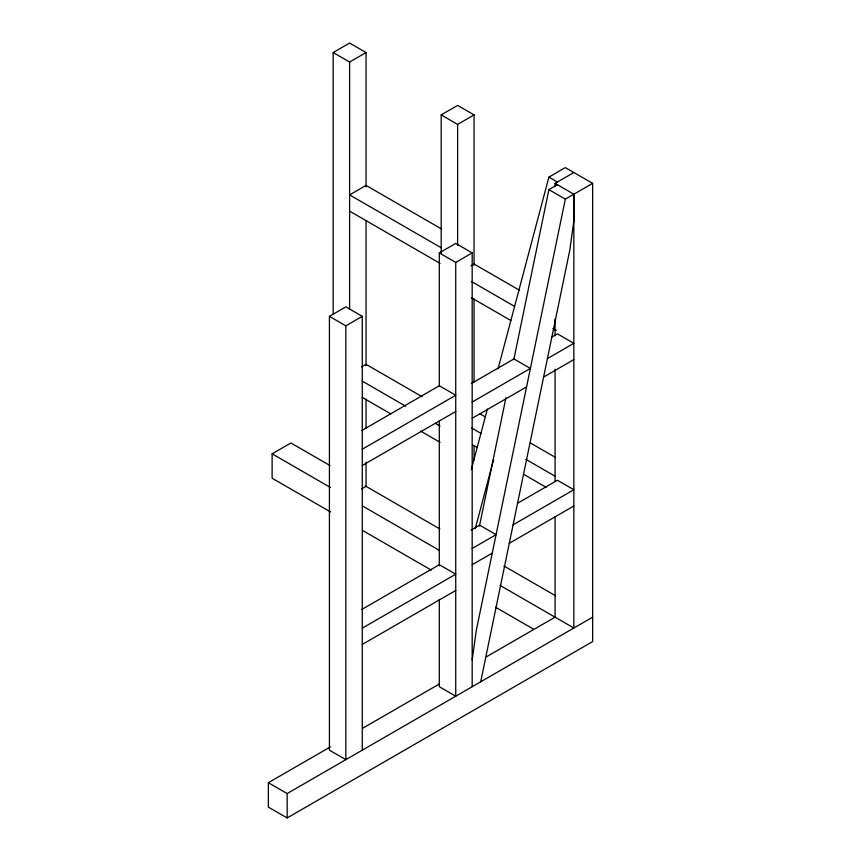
<?xml version="1.0" encoding="UTF-8"?>
<svg xmlns="http://www.w3.org/2000/svg" width="861" height="861" viewBox="0 0 861 861"><rect width="100%" height="100%" fill="white"/><g stroke="black" fill="none" stroke-linecap="round" stroke-linejoin="round"><path stroke-width="1.29" d="M555.065 185.944L555.065 183.361L573.846 194.209L573.846 220.965L569.821 250.067L480.696 681.804M472.183 659.957L476.208 630.865L565.333 199.117L592.637 183.361L592.637 641.574L287.154 817.95L268.363 807.101L268.363 782.703L330.376 746.896M479.437 526.146L505.945 397.685M513.791 359.683L548.898 189.635L557.411 184.717M471.311 469.622L487.369 409.083M498.024 368.917L548.909 177.097L565.343 167.604L592.637 183.361M475.272 528.622L493.633 459.408M333.175 314.437L333.175 52.543L349.609 43.05L366.043 52.543L366.043 186.848M333.175 52.543L349.609 62.024L366.043 52.543M441.187 253.242L441.187 114.9L457.621 105.408L474.056 114.9L474.056 265.328M441.187 114.9L457.621 124.393L474.056 114.9M555.065 183.361L573.846 172.512M362.287 316.353L345.853 325.835L345.853 759.66L329.419 750.168L329.419 316.353L345.853 306.86L362.287 316.353L362.287 750.168M439.304 385.868L439.304 252.908L455.738 243.415L472.183 252.908L472.183 686.723M439.304 252.908L455.738 262.401L472.183 252.908M470.978 265.801L474.056 264.026L519.603 290.318M361.663 366.872L366.043 364.343L422.138 396.727M330.538 511.951L272.119 478.221L272.119 453.822L290.91 442.974L329.849 465.457M361.781 430.522L439.304 385.76L455.738 395.253L362.287 449.205M471.322 383.543L513.952 358.929L530.387 368.422L472.183 402.033M551.643 337.168L557.411 333.842L573.846 343.335L547.413 358.596M362.287 465.478L455.738 411.515M472.183 418.295L526.577 386.89M543.603 377.064L573.846 359.597M361.663 488.887L366.043 486.357L366.043 462.185M471.128 530.064L479.631 525.156L496.076 534.649L472.183 548.446M517.483 503.308L557.411 480.255L573.846 489.748L513.102 524.812M361.781 609.47L439.304 564.708L455.738 574.201L362.287 628.153M472.183 564.708L492.255 553.117M509.292 543.291L573.846 506.01M362.287 644.426L455.738 590.474M362.535 728.331L439.487 683.903M486.573 656.728L555.474 616.939M268.363 782.703L287.154 793.551L592.637 617.176M548.909 177.097L557.411 182.005M548.898 189.635L565.333 199.117M441.596 229.015L366.043 185.395L349.609 194.887L441.187 247.753M349.609 211.149L440.036 263.358M471.354 281.439L514.609 306.419M552.913 328.525L556.292 330.484M471.333 297.702L510.864 320.518M329.419 316.353L345.853 325.835M479.523 413.592L485.13 416.832M530.494 443.028L555.302 457.342M471.656 428.025L480.922 433.384M525.823 459.311L555.227 476.284M362.201 381.1L405.703 406.22M435.462 423.397L440.036 426.044M472.635 444.868L477.188 447.494M523.499 474.228L546.498 487.509M362.201 397.373L390.819 413.893M420.577 431.081L440.036 442.317M365.365 485.959L439.82 528.955M503.976 565.989L555.517 595.747M272.119 453.822L330.538 487.552M362.621 506.064L439.368 550.383M500.08 585.426L573.846 628.024L573.846 194.209M362.621 530.473L431.35 570.154M495.495 607.188L533.303 629.014M555.065 318.925L555.065 335.715M555.065 369.283L555.065 481.611M555.065 516.471L555.065 617.176M474.056 298.907L474.056 382.176M474.056 446.644L474.056 460.075M457.621 124.393L457.621 245.267M455.738 262.401L455.738 696.215L439.304 686.723L439.304 599.417M439.304 420.792L439.304 565.849M366.043 220.427L366.043 365.484M366.043 399.052L366.043 428.606M349.609 62.024L349.609 309.153M287.154 793.551L287.154 817.95"/></g></svg>
